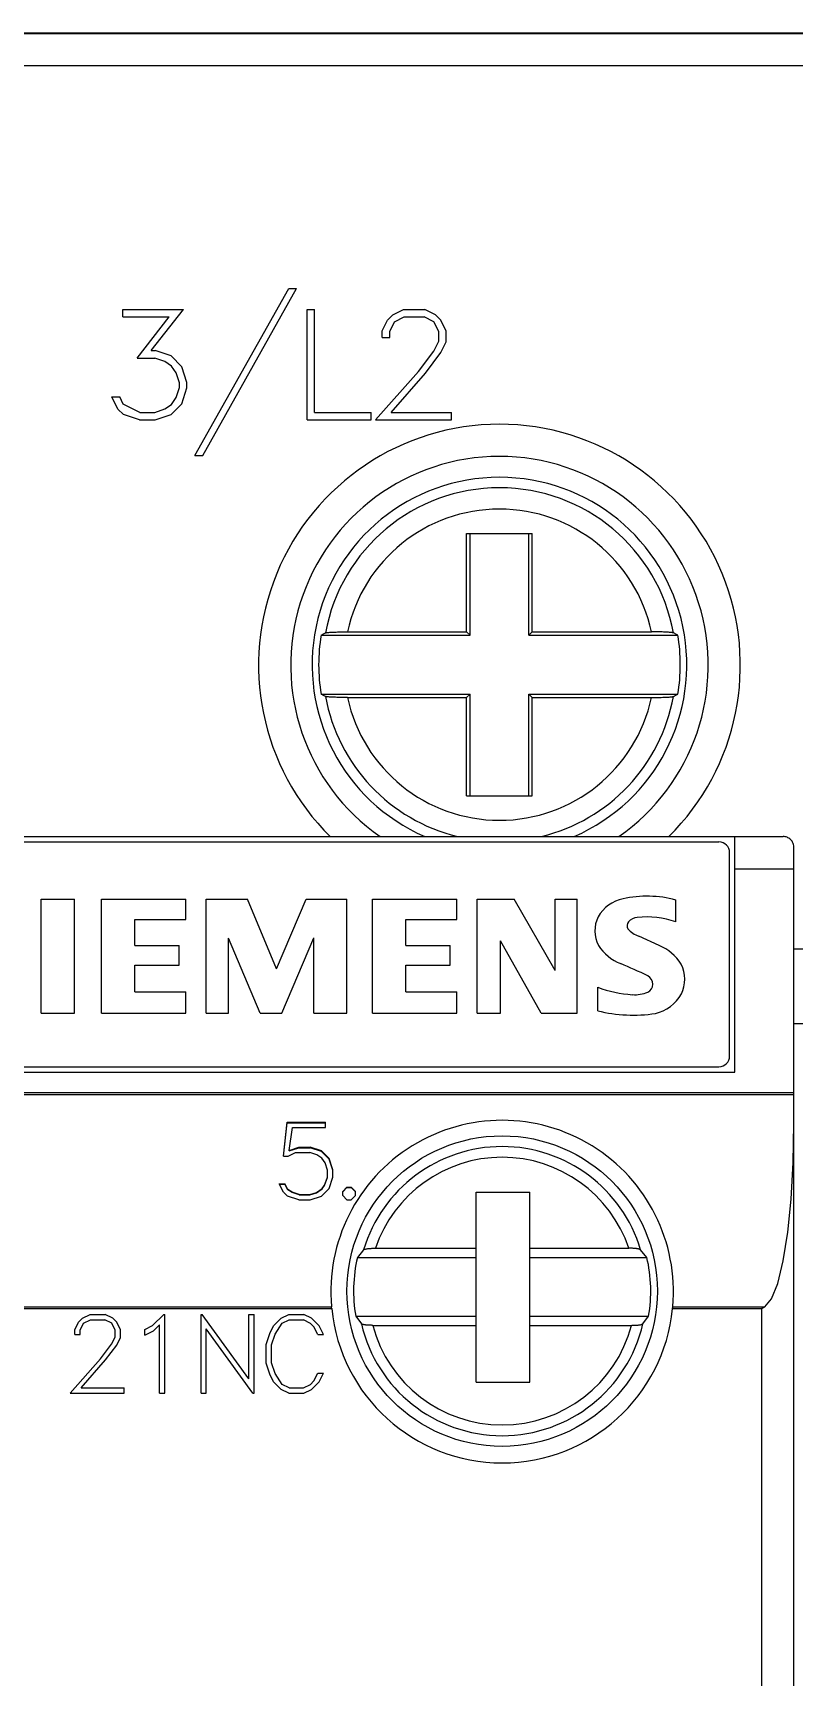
# Model space of a CAD drawing. Header units: millimetres. Extents: x -72 to 2978, y -1067 to 2817.
# Drawn here: x 2075.47 to 2089.7, y 2609.84 to 2640.55 of the extents above; entities that cross this region are included whole.
import ezdxf

# ---------------------------------------------------------------- set-up
doc = ezdxf.new("R2010")
doc.units = ezdxf.units.MM
doc.layers.add('10000_FRONT', color=7, linetype='Continuous')

msp = doc.modelspace()

# ---------------------------------------------------------------- linework, layer by layer
at = {"layer": '10000_FRONT', "color": 7, "linetype": 'Continuous', "lineweight": 25}
for p, q in [((2062.692, 2640.542), (2105.692, 2640.542)), ((2062.702, 2640.552), (2105.682, 2640.552)), ((2062.292, 2639.942), (2106.092, 2639.942)), ((2078.502, 2632.66), (2080.256, 2635.777)), ((2078.651, 2632.66), (2080.403, 2635.777)), ((2080.256, 2635.777), (2080.403, 2635.777)), ((2077.158, 2635.385), (2078.289, 2635.385)), ((2077.158, 2635.247), (2077.158, 2635.385)), ((2077.158, 2635.247), (2078.019, 2635.247)), ((2077.425, 2634.477), (2078.019, 2635.247)), ((2077.686, 2634.618), (2078.289, 2635.385)), ((2080.597, 2635.385), (2080.734, 2635.385)), ((2080.597, 2633.327), (2080.597, 2635.385)), ((2080.734, 2633.464), (2080.734, 2635.385)), ((2082.099, 2635.187), (2082.201, 2635.287)), ((2082.201, 2635.287), (2082.402, 2635.385)), ((2082.232, 2635.156), (2082.413, 2635.247)), ((2082.402, 2635.385), (2082.797, 2635.385)), ((2082.413, 2635.247), (2082.785, 2635.247)), ((2082.967, 2635.156), (2082.785, 2635.247)), ((2082.997, 2635.285), (2082.797, 2635.385)), ((2083.099, 2635.185), (2082.997, 2635.285)), ((2082.001, 2634.986), (2082.099, 2635.187)), ((2082.001, 2634.863), (2082.001, 2634.986)), ((2082.141, 2634.975), (2082.232, 2635.156)), ((2082.141, 2634.863), (2082.141, 2634.975)), ((2083.057, 2634.975), (2082.967, 2635.156)), ((2083.057, 2634.795), (2083.057, 2634.975)), ((2083.198, 2634.984), (2083.099, 2635.185)), ((2083.198, 2634.78), (2083.198, 2634.984)), ((2077.686, 2634.618), (2077.759, 2634.618)), ((2078.056, 2634.519), (2077.759, 2634.618)), ((2082.001, 2634.863), (2082.141, 2634.863)), ((2082.965, 2634.607), (2083.057, 2634.795)), ((2083.099, 2634.583), (2083.198, 2634.78)), ((2077.425, 2634.477), (2077.754, 2634.477)), ((2077.938, 2634.415), (2077.754, 2634.477)), ((2078.066, 2634.33), (2077.938, 2634.415)), ((2078.257, 2634.318), (2078.056, 2634.519)), ((2078.152, 2634.2), (2078.066, 2634.33)), ((2078.354, 2634.022), (2078.257, 2634.318)), ((2082.679, 2634.227), (2082.965, 2634.607)), ((2082.808, 2634.196), (2083.099, 2634.583)), ((2078.215, 2634.016), (2078.152, 2634.2)), ((2078.215, 2633.927), (2078.215, 2634.016)), ((2078.354, 2633.921), (2078.354, 2634.022)), ((2081.878, 2633.327), (2082.679, 2634.227)), ((2082.169, 2633.464), (2082.808, 2634.196)), ((2077.065, 2633.525), (2076.953, 2633.752)), ((2076.953, 2633.752), (2077.098, 2633.752)), ((2077.163, 2633.618), (2077.098, 2633.752)), ((2078.066, 2633.613), (2078.152, 2633.741)), ((2078.152, 2633.741), (2078.215, 2633.927)), ((2078.257, 2633.625), (2078.354, 2633.921)), ((2077.17, 2633.424), (2077.065, 2633.525)), ((2077.474, 2633.464), (2077.163, 2633.618)), ((2077.466, 2633.327), (2077.17, 2633.424)), ((2077.474, 2633.464), (2077.754, 2633.464)), ((2077.754, 2633.464), (2077.938, 2633.528)), ((2077.759, 2633.327), (2078.056, 2633.426)), ((2077.938, 2633.528), (2078.066, 2633.613)), ((2078.056, 2633.426), (2078.257, 2633.625)), ((2080.734, 2633.464), (2081.792, 2633.464)), ((2081.792, 2633.327), (2081.792, 2633.464)), ((2082.169, 2633.464), (2083.293, 2633.464)), ((2083.293, 2633.327), (2083.293, 2633.464)), ((2077.466, 2633.327), (2077.759, 2633.327)), ((2080.597, 2633.327), (2081.792, 2633.327)), ((2081.878, 2633.327), (2083.293, 2633.327)), ((2078.502, 2632.66), (2078.651, 2632.66)), ((2083.579, 2631.202), (2084.805, 2631.202)), ((2083.579, 2629.365), (2083.579, 2631.202)), ((2083.642, 2629.302), (2083.642, 2631.202)), ((2084.742, 2629.302), (2084.742, 2631.202)), ((2084.805, 2629.365), (2084.805, 2631.202)), ((2080.859, 2629.302), (2080.871, 2629.309)), ((2080.859, 2629.302), (2083.642, 2629.302)), ((2080.871, 2629.309), (2080.883, 2629.315)), ((2080.883, 2629.315), (2080.894, 2629.321)), ((2080.894, 2629.321), (2080.906, 2629.328)), ((2080.906, 2629.328), (2080.918, 2629.334)), ((2080.918, 2629.334), (2080.929, 2629.34)), ((2080.929, 2629.34), (2080.941, 2629.346)), ((2080.941, 2629.346), (2080.945, 2629.348)), ((2080.945, 2629.348), (2080.952, 2629.349)), ((2080.952, 2629.349), (2080.962, 2629.351)), ((2080.962, 2629.351), (2080.973, 2629.353)), ((2080.973, 2629.353), (2080.987, 2629.354)), ((2080.987, 2629.354), (2081.003, 2629.355)), ((2081.003, 2629.355), (2081.022, 2629.357)), ((2081.022, 2629.357), (2081.043, 2629.358)), ((2081.043, 2629.358), (2081.064, 2629.359)), ((2081.064, 2629.359), (2081.087, 2629.36)), ((2081.087, 2629.36), (2081.113, 2629.361)), ((2081.113, 2629.361), (2081.14, 2629.362)), ((2081.14, 2629.362), (2081.168, 2629.363)), ((2081.168, 2629.363), (2081.196, 2629.364)), ((2081.196, 2629.364), (2081.225, 2629.364)), ((2081.225, 2629.364), (2081.256, 2629.365)), ((2081.256, 2629.365), (2081.288, 2629.365)), ((2081.288, 2629.365), (2081.32, 2629.365)), ((2081.32, 2629.365), (2081.351, 2629.365)), ((2081.351, 2629.365), (2083.579, 2629.365)), ((2083.642, 2629.302), (2083.579, 2629.365)), ((2084.742, 2629.302), (2084.805, 2629.365)), ((2084.742, 2629.302), (2087.524, 2629.302)), ((2084.805, 2629.365), (2087.032, 2629.365)), ((2087.058, 2629.365), (2087.032, 2629.365)), ((2087.084, 2629.365), (2087.058, 2629.365)), ((2087.11, 2629.365), (2087.084, 2629.365)), ((2087.136, 2629.365), (2087.11, 2629.365)), ((2087.162, 2629.364), (2087.136, 2629.365)), ((2087.186, 2629.364), (2087.162, 2629.364)), ((2087.209, 2629.363), (2087.186, 2629.364)), ((2087.232, 2629.363), (2087.209, 2629.363)), ((2087.255, 2629.362), (2087.232, 2629.363)), ((2087.277, 2629.361), (2087.255, 2629.362)), ((2087.298, 2629.36), (2087.277, 2629.361)), ((2087.318, 2629.359), (2087.298, 2629.36)), ((2087.335, 2629.358), (2087.318, 2629.359)), ((2087.352, 2629.357), (2087.335, 2629.358)), ((2087.369, 2629.356), (2087.352, 2629.357)), ((2087.384, 2629.355), (2087.369, 2629.356)), ((2087.397, 2629.354), (2087.384, 2629.355)), ((2087.408, 2629.353), (2087.397, 2629.354)), ((2087.418, 2629.352), (2087.408, 2629.353)), ((2087.426, 2629.35), (2087.418, 2629.352)), ((2087.434, 2629.349), (2087.426, 2629.35)), ((2087.439, 2629.348), (2087.434, 2629.349)), ((2087.442, 2629.346), (2087.439, 2629.348)), ((2087.454, 2629.34), (2087.442, 2629.346)), ((2087.466, 2629.334), (2087.454, 2629.34)), ((2087.477, 2629.328), (2087.466, 2629.334)), ((2087.489, 2629.321), (2087.477, 2629.328)), ((2087.501, 2629.315), (2087.489, 2629.321)), ((2087.512, 2629.309), (2087.501, 2629.315)), ((2087.524, 2629.302), (2087.512, 2629.309)), ((2080.871, 2628.196), (2080.859, 2628.202)), ((2080.859, 2628.202), (2083.642, 2628.202)), ((2080.883, 2628.19), (2080.871, 2628.196)), ((2080.894, 2628.184), (2080.883, 2628.19)), ((2080.906, 2628.177), (2080.894, 2628.184)), ((2080.918, 2628.171), (2080.906, 2628.177)), ((2080.929, 2628.165), (2080.918, 2628.171)), ((2080.941, 2628.159), (2080.929, 2628.165)), ((2083.579, 2628.14), (2083.642, 2628.202)), ((2083.642, 2626.302), (2083.642, 2628.202)), ((2084.805, 2628.14), (2084.742, 2628.202)), ((2084.742, 2628.202), (2087.524, 2628.202)), ((2084.742, 2626.302), (2084.742, 2628.202)), ((2087.442, 2628.159), (2087.454, 2628.165)), ((2087.454, 2628.165), (2087.466, 2628.171)), ((2087.466, 2628.171), (2087.477, 2628.177)), ((2087.477, 2628.177), (2087.489, 2628.184)), ((2087.489, 2628.184), (2087.501, 2628.19)), ((2087.501, 2628.19), (2087.512, 2628.196)), ((2087.512, 2628.196), (2087.524, 2628.202)), ((2080.944, 2628.157), (2080.941, 2628.159)), ((2080.95, 2628.156), (2080.944, 2628.157)), ((2080.957, 2628.155), (2080.95, 2628.156)), ((2080.965, 2628.153), (2080.957, 2628.155)), ((2080.975, 2628.152), (2080.965, 2628.153)), ((2080.986, 2628.151), (2080.975, 2628.152)), ((2081, 2628.15), (2080.986, 2628.151)), ((2081.015, 2628.148), (2081, 2628.15)), ((2081.031, 2628.147), (2081.015, 2628.148)), ((2081.048, 2628.146), (2081.031, 2628.147)), ((2081.066, 2628.145), (2081.048, 2628.146)), ((2081.085, 2628.145), (2081.066, 2628.145)), ((2081.106, 2628.144), (2081.085, 2628.145)), ((2081.128, 2628.143), (2081.106, 2628.144)), ((2081.151, 2628.142), (2081.128, 2628.143)), ((2081.174, 2628.142), (2081.151, 2628.142)), ((2081.198, 2628.141), (2081.174, 2628.142)), ((2081.222, 2628.141), (2081.198, 2628.141)), ((2081.247, 2628.14), (2081.222, 2628.141)), ((2081.273, 2628.14), (2081.247, 2628.14)), ((2081.3, 2628.14), (2081.273, 2628.14)), ((2081.326, 2628.14), (2081.3, 2628.14)), ((2081.351, 2628.14), (2081.326, 2628.14)), ((2081.351, 2628.14), (2083.579, 2628.14)), ((2083.579, 2626.302), (2083.579, 2628.14)), ((2084.805, 2628.14), (2087.032, 2628.14)), ((2084.805, 2626.302), (2084.805, 2628.14)), ((2087.032, 2628.14), (2087.063, 2628.14)), ((2087.063, 2628.14), (2087.095, 2628.14)), ((2087.095, 2628.14), (2087.127, 2628.14)), ((2087.127, 2628.14), (2087.158, 2628.141)), ((2087.158, 2628.141), (2087.187, 2628.141)), ((2087.187, 2628.141), (2087.215, 2628.142)), ((2087.215, 2628.142), (2087.243, 2628.143)), ((2087.243, 2628.143), (2087.271, 2628.143)), ((2087.271, 2628.143), (2087.296, 2628.144)), ((2087.296, 2628.144), (2087.319, 2628.146)), ((2087.319, 2628.146), (2087.341, 2628.147)), ((2087.341, 2628.147), (2087.361, 2628.148)), ((2087.361, 2628.148), (2087.38, 2628.149)), ((2087.38, 2628.149), (2087.396, 2628.151)), ((2087.396, 2628.151), (2087.41, 2628.152)), ((2087.41, 2628.152), (2087.421, 2628.154)), ((2087.421, 2628.154), (2087.431, 2628.155)), ((2087.431, 2628.155), (2087.438, 2628.157)), ((2087.438, 2628.157), (2087.442, 2628.159)), ((2083.579, 2626.302), (2084.805, 2626.302)), ((2062.692, 2625.542), (2089.492, 2625.542)), ((2073.092, 2625.442), (2088.292, 2625.442)), ((2088.592, 2621.142), (2088.592, 2625.542)), ((2089.51, 2625.542), (2089.492, 2625.542)), ((2089.528, 2625.539), (2089.51, 2625.542)), ((2089.546, 2625.535), (2089.528, 2625.539)), ((2089.564, 2625.529), (2089.546, 2625.535)), ((2089.582, 2625.521), (2089.564, 2625.529)), ((2089.599, 2625.511), (2089.582, 2625.521)), ((2089.615, 2625.5), (2089.599, 2625.511)), ((2089.631, 2625.486), (2089.615, 2625.5)), ((2089.645, 2625.471), (2089.631, 2625.486)), ((2089.658, 2625.454), (2089.645, 2625.471)), ((2089.669, 2625.435), (2089.658, 2625.454)), ((2089.678, 2625.415), (2089.669, 2625.435)), ((2089.685, 2625.392), (2089.678, 2625.415)), ((2088.492, 2621.442), (2088.492, 2625.242)), ((2089.69, 2625.368), (2089.685, 2625.392)), ((2089.692, 2625.342), (2089.69, 2625.368)), ((2089.692, 2570.742), (2089.692, 2625.342)), ((2088.592, 2624.942), (2089.692, 2624.942)), ((2075.632, 2624.372), (2076.254, 2624.372)), ((2075.632, 2622.242), (2075.632, 2624.372)), ((2076.254, 2622.242), (2076.254, 2624.372)), ((2076.756, 2624.372), (2078.33, 2624.372)), ((2076.756, 2622.242), (2076.756, 2624.372)), ((2078.33, 2623.991), (2078.33, 2624.372)), ((2078.712, 2624.372), (2079.482, 2624.372)), ((2078.712, 2622.242), (2078.712, 2624.372)), ((2080.028, 2623.074), (2079.482, 2624.372)), ((2080.028, 2623.074), (2080.579, 2624.372)), ((2080.579, 2624.372), (2081.343, 2624.372)), ((2081.343, 2622.242), (2081.343, 2624.372)), ((2081.82, 2624.372), (2083.394, 2624.372)), ((2081.82, 2622.242), (2081.82, 2624.372)), ((2083.394, 2623.991), (2083.394, 2624.372)), ((2083.776, 2624.372), (2084.467, 2624.372)), ((2083.776, 2622.242), (2083.776, 2624.372)), ((2085.232, 2623.039), (2084.467, 2624.372)), ((2085.232, 2624.372), (2085.643, 2624.372)), ((2085.232, 2623.039), (2085.232, 2624.372)), ((2085.643, 2622.242), (2085.643, 2624.372)), ((2087.486, 2623.948), (2087.486, 2624.357)), ((2077.378, 2623.991), (2078.33, 2623.991)), ((2077.378, 2623.506), (2077.378, 2623.991)), ((2082.442, 2623.991), (2083.394, 2623.991)), ((2082.442, 2623.506), (2082.442, 2623.991)), ((2079.721, 2622.242), (2079.127, 2623.645)), ((2079.127, 2622.242), (2079.127, 2623.645)), ((2080.125, 2622.242), (2080.724, 2623.65)), ((2080.724, 2622.242), (2080.724, 2623.65)), ((2084.973, 2622.242), (2084.209, 2623.593)), ((2084.209, 2622.242), (2084.209, 2623.593)), ((2087.176, 2623.506), (2086.793, 2623.679)), ((2077.378, 2623.506), (2078.209, 2623.506)), ((2078.209, 2623.142), (2078.209, 2623.506)), ((2082.442, 2623.506), (2083.273, 2623.506)), ((2083.273, 2623.142), (2083.273, 2623.506)), ((2089.692, 2623.442), (2090.692, 2623.442)), ((2077.378, 2623.142), (2078.209, 2623.142)), ((2077.378, 2622.641), (2077.378, 2623.142)), ((2082.442, 2623.142), (2083.273, 2623.142)), ((2082.442, 2622.641), (2082.442, 2623.142)), ((2077.378, 2622.641), (2078.33, 2622.641)), ((2078.33, 2622.242), (2078.33, 2622.641)), ((2082.442, 2622.641), (2083.394, 2622.641)), ((2083.394, 2622.242), (2083.394, 2622.641)), ((2086.028, 2622.289), (2086.028, 2622.727)), ((2075.632, 2622.242), (2076.254, 2622.242)), ((2076.756, 2622.242), (2078.33, 2622.242)), ((2078.712, 2622.242), (2079.127, 2622.242)), ((2079.721, 2622.242), (2080.125, 2622.242)), ((2080.724, 2622.242), (2081.343, 2622.242)), ((2081.82, 2622.242), (2083.394, 2622.242)), ((2083.776, 2622.242), (2084.209, 2622.242)), ((2084.973, 2622.242), (2085.643, 2622.242)), ((2089.692, 2622.052), (2090.692, 2622.052)), ((2072.792, 2621.142), (2088.592, 2621.142)), ((2073.092, 2621.242), (2088.292, 2621.242)), ((2061.692, 2620.759), (2089.692, 2620.759)), ((2061.692, 2620.724), (2089.692, 2620.724)), ((2080.155, 2619.573), (2080.227, 2620.206)), ((2080.156, 2619.573), (2080.227, 2620.197)), ((2080.227, 2620.206), (2080.942, 2620.206)), ((2080.227, 2620.197), (2080.227, 2620.206)), ((2080.227, 2620.197), (2080.942, 2620.197)), ((2080.942, 2620.11), (2080.942, 2620.206)), ((2080.26, 2619.678), (2080.323, 2620.11)), ((2080.323, 2620.11), (2080.942, 2620.11)), ((2080.155, 2619.573), (2080.245, 2619.573)), ((2080.245, 2619.573), (2080.382, 2619.641)), ((2080.26, 2619.678), (2080.445, 2619.738)), ((2080.26, 2619.67), (2080.445, 2619.729)), ((2080.26, 2619.67), (2080.26, 2619.678)), ((2080.382, 2619.641), (2080.651, 2619.641)), ((2080.445, 2619.738), (2080.654, 2619.738)), ((2080.445, 2619.729), (2080.445, 2619.738)), ((2080.445, 2619.729), (2080.654, 2619.729)), ((2080.782, 2619.596), (2080.651, 2619.641)), ((2080.866, 2619.669), (2080.654, 2619.738)), ((2080.654, 2619.729), (2080.654, 2619.738)), ((2080.866, 2619.66), (2080.654, 2619.729)), ((2080.874, 2619.536), (2080.782, 2619.596)), ((2081.009, 2619.527), (2080.866, 2619.669)), ((2080.866, 2619.66), (2080.866, 2619.669)), ((2081.009, 2619.519), (2080.866, 2619.66)), ((2080.935, 2619.445), (2080.874, 2619.536)), ((2080.98, 2619.314), (2080.935, 2619.445)), ((2080.98, 2619.182), (2080.98, 2619.314)), ((2081.079, 2619.318), (2081.009, 2619.527)), ((2081.009, 2619.519), (2081.009, 2619.527)), ((2081.079, 2619.31), (2081.009, 2619.519)), ((2081.079, 2619.178), (2081.079, 2619.318)), ((2080.159, 2618.898), (2080.078, 2619.058)), ((2080.078, 2619.058), (2080.182, 2619.058)), ((2080.082, 2619.051), (2080.182, 2619.051)), ((2080.235, 2618.952), (2080.182, 2619.058)), ((2080.182, 2619.051), (2080.182, 2619.058)), ((2080.235, 2618.945), (2080.182, 2619.051)), ((2080.318, 2618.9), (2080.235, 2618.952)), ((2080.235, 2618.945), (2080.235, 2618.952)), ((2080.776, 2618.896), (2080.881, 2618.97)), ((2080.776, 2618.889), (2080.881, 2618.963)), ((2080.866, 2618.828), (2081.009, 2618.969)), ((2080.881, 2618.97), (2080.92, 2619.029)), ((2080.881, 2618.963), (2080.92, 2619.022)), ((2080.881, 2618.963), (2080.881, 2618.97)), ((2080.92, 2619.029), (2080.98, 2619.182)), ((2080.92, 2619.022), (2080.98, 2619.175)), ((2080.92, 2619.022), (2080.92, 2619.029)), ((2080.98, 2619.175), (2080.98, 2619.182)), ((2081.009, 2618.969), (2081.079, 2619.178)), ((2081.265, 2618.915), (2081.343, 2618.993)), ((2081.265, 2618.908), (2081.343, 2618.986)), ((2081.343, 2618.993), (2081.424, 2618.993)), ((2081.343, 2618.986), (2081.343, 2618.993)), ((2081.343, 2618.986), (2081.424, 2618.986)), ((2081.502, 2618.915), (2081.424, 2618.993)), ((2081.424, 2618.986), (2081.424, 2618.993)), ((2081.502, 2618.908), (2081.424, 2618.986)), ((2080.233, 2618.827), (2080.159, 2618.898)), ((2080.445, 2618.758), (2080.233, 2618.827)), ((2080.318, 2618.893), (2080.235, 2618.945)), ((2080.449, 2618.855), (2080.318, 2618.9)), ((2080.318, 2618.893), (2080.318, 2618.9)), ((2080.449, 2618.848), (2080.318, 2618.893)), ((2080.445, 2618.758), (2080.654, 2618.758)), ((2080.449, 2618.855), (2080.651, 2618.855)), ((2080.449, 2618.848), (2080.449, 2618.855)), ((2080.449, 2618.848), (2080.651, 2618.848)), ((2080.651, 2618.855), (2080.776, 2618.896)), ((2080.651, 2618.848), (2080.776, 2618.889)), ((2080.651, 2618.848), (2080.651, 2618.855)), ((2080.654, 2618.758), (2080.866, 2618.828)), ((2080.776, 2618.889), (2080.776, 2618.896)), ((2081.265, 2618.836), (2081.265, 2618.915)), ((2081.343, 2618.758), (2081.265, 2618.836)), ((2081.343, 2618.758), (2081.424, 2618.758)), ((2081.424, 2618.758), (2081.502, 2618.836)), ((2081.502, 2618.836), (2081.502, 2618.915)), ((2083.757, 2618.902), (2084.757, 2618.902)), ((2083.757, 2615.352), (2083.757, 2618.902)), ((2084.757, 2615.352), (2084.757, 2618.902)), ((2081.654, 2617.824), (2081.538, 2617.682)), ((2081.654, 2617.824), (2081.657, 2617.826)), ((2081.657, 2617.826), (2081.661, 2617.829)), ((2081.661, 2617.829), (2081.667, 2617.831)), ((2081.667, 2617.831), (2081.673, 2617.833)), ((2081.673, 2617.833), (2081.68, 2617.836)), ((2081.68, 2617.836), (2081.69, 2617.838)), ((2081.69, 2617.838), (2081.7, 2617.84)), ((2081.7, 2617.84), (2081.711, 2617.842)), ((2081.711, 2617.842), (2081.722, 2617.843)), ((2081.722, 2617.843), (2081.734, 2617.845)), ((2081.734, 2617.845), (2081.748, 2617.847)), ((2081.748, 2617.847), (2081.763, 2617.848)), ((2081.763, 2617.848), (2081.777, 2617.849)), ((2081.777, 2617.849), (2081.792, 2617.85)), ((2081.792, 2617.85), (2081.807, 2617.851)), ((2081.807, 2617.851), (2081.824, 2617.852)), ((2081.824, 2617.852), (2081.84, 2617.852)), ((2081.84, 2617.852), (2081.857, 2617.852)), ((2081.857, 2617.852), (2081.873, 2617.852)), ((2081.873, 2617.852), (2083.757, 2617.852)), ((2084.757, 2617.852), (2086.61, 2617.852)), ((2086.623, 2617.852), (2086.61, 2617.852)), ((2086.637, 2617.852), (2086.623, 2617.852)), ((2086.651, 2617.852), (2086.637, 2617.852)), ((2086.665, 2617.851), (2086.651, 2617.852)), ((2086.678, 2617.851), (2086.665, 2617.851)), ((2086.691, 2617.85), (2086.678, 2617.851)), ((2086.703, 2617.849), (2086.691, 2617.85)), ((2086.715, 2617.848), (2086.703, 2617.849)), ((2086.727, 2617.847), (2086.715, 2617.848)), ((2086.739, 2617.846), (2086.727, 2617.847)), ((2086.75, 2617.845), (2086.739, 2617.846)), ((2086.76, 2617.844), (2086.75, 2617.845)), ((2086.77, 2617.842), (2086.76, 2617.844)), ((2086.779, 2617.841), (2086.77, 2617.842)), ((2086.788, 2617.839), (2086.779, 2617.841)), ((2086.796, 2617.837), (2086.788, 2617.839)), ((2086.803, 2617.835), (2086.796, 2617.837)), ((2086.81, 2617.834), (2086.803, 2617.835)), ((2086.815, 2617.832), (2086.81, 2617.834)), ((2086.82, 2617.83), (2086.815, 2617.832)), ((2086.824, 2617.828), (2086.82, 2617.83)), ((2086.827, 2617.826), (2086.824, 2617.828)), ((2086.829, 2617.824), (2086.827, 2617.826)), ((2086.945, 2617.682), (2086.829, 2617.824)), ((2081.538, 2617.682), (2083.757, 2617.682)), ((2084.757, 2617.682), (2086.945, 2617.682)), ((2070.576, 2616.727), (2081.057, 2616.727)), ((2070.579, 2616.761), (2081.054, 2616.761)), ((2076.327, 2616.474), (2076.399, 2616.546)), ((2076.399, 2616.546), (2076.543, 2616.615)), ((2076.421, 2616.452), (2076.551, 2616.517)), ((2076.543, 2616.615), (2076.825, 2616.615)), ((2076.551, 2616.517), (2076.817, 2616.517)), ((2076.947, 2616.452), (2076.817, 2616.517)), ((2076.968, 2616.545), (2076.825, 2616.615)), ((2077.041, 2616.473), (2076.968, 2616.545)), ((2077.712, 2616.408), (2077.92, 2616.615)), ((2077.92, 2616.615), (2077.941, 2616.615)), ((2077.941, 2615.145), (2077.941, 2616.615)), ((2078.616, 2616.615), (2078.639, 2616.615)), ((2078.616, 2615.145), (2078.616, 2616.615)), ((2079.51, 2615.414), (2078.639, 2616.615)), ((2079.51, 2616.615), (2079.608, 2616.615)), ((2079.51, 2615.414), (2079.51, 2616.615)), ((2079.608, 2615.145), (2079.608, 2616.615)), ((2079.971, 2616.404), (2080.113, 2616.545)), ((2080.113, 2616.545), (2080.256, 2616.615)), ((2080.132, 2616.452), (2080.264, 2616.517)), ((2080.256, 2616.615), (2080.538, 2616.615)), ((2080.264, 2616.517), (2080.53, 2616.517)), ((2080.661, 2616.45), (2080.53, 2616.517)), ((2080.681, 2616.546), (2080.538, 2616.615)), ((2080.822, 2616.405), (2080.681, 2616.546)), ((2081.054, 2616.756), (2081.054, 2616.761)), ((2081.055, 2616.751), (2081.054, 2616.756)), ((2081.055, 2616.746), (2081.055, 2616.751)), ((2081.056, 2616.741), (2081.055, 2616.746)), ((2081.056, 2616.736), (2081.056, 2616.741)), ((2081.057, 2616.731), (2081.056, 2616.736)), ((2081.057, 2616.727), (2081.057, 2616.731)), ((2081.506, 2616.582), (2083.757, 2616.582)), ((2081.506, 2616.582), (2081.612, 2616.441)), ((2084.757, 2616.582), (2086.977, 2616.582)), ((2086.872, 2616.441), (2086.977, 2616.582)), ((2087.426, 2616.731), (2087.427, 2616.736)), ((2087.426, 2616.727), (2087.426, 2616.731)), ((2087.426, 2616.727), (2089.092, 2616.727)), ((2087.427, 2616.741), (2087.428, 2616.746)), ((2087.427, 2616.736), (2087.427, 2616.741)), ((2087.428, 2616.751), (2087.429, 2616.756)), ((2087.428, 2616.746), (2087.428, 2616.751)), ((2087.429, 2616.761), (2089.152, 2616.761)), ((2087.429, 2616.756), (2087.429, 2616.761)), ((2089.092, 2616.727), (2089.1, 2616.731)), ((2089.092, 2579.358), (2089.092, 2616.727)), ((2089.1, 2616.731), (2089.108, 2616.736)), ((2089.108, 2616.736), (2089.117, 2616.741)), ((2089.117, 2616.741), (2089.125, 2616.746)), ((2089.125, 2616.746), (2089.134, 2616.751)), ((2089.134, 2616.751), (2089.143, 2616.756)), ((2089.143, 2616.756), (2089.152, 2616.761)), ((2076.257, 2616.331), (2076.327, 2616.474)), ((2076.257, 2616.243), (2076.257, 2616.331)), ((2076.257, 2616.243), (2076.356, 2616.243)), ((2076.356, 2616.323), (2076.421, 2616.452)), ((2076.356, 2616.243), (2076.356, 2616.323)), ((2076.945, 2616.06), (2077.011, 2616.194)), ((2077.011, 2616.323), (2076.947, 2616.452)), ((2077.011, 2616.194), (2077.011, 2616.323)), ((2077.111, 2616.329), (2077.041, 2616.473)), ((2077.111, 2616.184), (2077.111, 2616.329)), ((2077.568, 2616.335), (2077.712, 2616.408)), ((2077.568, 2616.232), (2077.568, 2616.335)), ((2077.568, 2616.232), (2077.731, 2616.312)), ((2077.731, 2616.312), (2077.843, 2616.425)), ((2077.843, 2615.145), (2077.843, 2616.425)), ((2079.584, 2615.145), (2078.714, 2616.347)), ((2078.714, 2615.145), (2078.714, 2616.347)), ((2079.834, 2616.053), (2079.904, 2616.263)), ((2079.904, 2616.263), (2079.971, 2616.404)), ((2079.932, 2616.05), (2079.999, 2616.25)), ((2079.999, 2616.25), (2080.132, 2616.452)), ((2080.726, 2616.385), (2080.661, 2616.45)), ((2080.799, 2616.243), (2080.726, 2616.385)), ((2080.799, 2616.243), (2080.903, 2616.243)), ((2080.903, 2616.243), (2080.822, 2616.405)), ((2081.614, 2616.439), (2081.612, 2616.441)), ((2081.617, 2616.437), (2081.614, 2616.439)), ((2081.621, 2616.435), (2081.617, 2616.437)), ((2081.625, 2616.433), (2081.621, 2616.435)), ((2081.63, 2616.431), (2081.625, 2616.433)), ((2081.636, 2616.429), (2081.63, 2616.431)), ((2081.643, 2616.428), (2081.636, 2616.429)), ((2081.651, 2616.426), (2081.643, 2616.428)), ((2081.66, 2616.424), (2081.651, 2616.426)), ((2081.668, 2616.423), (2081.66, 2616.424)), ((2081.678, 2616.421), (2081.668, 2616.423)), ((2081.688, 2616.42), (2081.678, 2616.421)), ((2081.698, 2616.419), (2081.688, 2616.42)), ((2081.71, 2616.418), (2081.698, 2616.419)), ((2081.722, 2616.416), (2081.71, 2616.418)), ((2081.734, 2616.416), (2081.722, 2616.416)), ((2081.746, 2616.415), (2081.734, 2616.416)), ((2081.758, 2616.414), (2081.746, 2616.415)), ((2081.771, 2616.413), (2081.758, 2616.414)), ((2081.785, 2616.413), (2081.771, 2616.413)), ((2081.798, 2616.413), (2081.785, 2616.413)), ((2081.812, 2616.412), (2081.798, 2616.413)), ((2081.825, 2616.412), (2081.812, 2616.412)), ((2081.825, 2616.412), (2083.757, 2616.412)), ((2084.757, 2616.412), (2086.658, 2616.412)), ((2086.658, 2616.412), (2086.674, 2616.413)), ((2086.674, 2616.413), (2086.691, 2616.413)), ((2086.691, 2616.413), (2086.707, 2616.413)), ((2086.707, 2616.413), (2086.723, 2616.414)), ((2086.723, 2616.414), (2086.738, 2616.415)), ((2086.738, 2616.415), (2086.753, 2616.416)), ((2086.753, 2616.416), (2086.767, 2616.417)), ((2086.767, 2616.417), (2086.781, 2616.418)), ((2086.781, 2616.418), (2086.795, 2616.42)), ((2086.795, 2616.42), (2086.807, 2616.421)), ((2086.807, 2616.421), (2086.818, 2616.423)), ((2086.818, 2616.423), (2086.828, 2616.425)), ((2086.828, 2616.425), (2086.838, 2616.427)), ((2086.838, 2616.427), (2086.847, 2616.429)), ((2086.847, 2616.429), (2086.854, 2616.432)), ((2086.854, 2616.432), (2086.86, 2616.434)), ((2086.86, 2616.434), (2086.865, 2616.436)), ((2086.865, 2616.436), (2086.869, 2616.439)), ((2086.869, 2616.439), (2086.871, 2616.441)), ((2076.741, 2615.788), (2076.945, 2616.06)), ((2076.833, 2615.767), (2077.041, 2616.043)), ((2077.041, 2616.043), (2077.111, 2616.184)), ((2079.834, 2615.707), (2079.834, 2616.053)), ((2079.932, 2615.711), (2079.932, 2616.05)), ((2076.169, 2615.145), (2076.741, 2615.788)), ((2076.376, 2615.243), (2076.833, 2615.767)), ((2079.904, 2615.498), (2079.834, 2615.707)), ((2079.999, 2615.511), (2079.932, 2615.711)), ((2079.971, 2615.357), (2079.904, 2615.498)), ((2080.113, 2615.216), (2079.971, 2615.357)), ((2080.132, 2615.309), (2079.999, 2615.511)), ((2080.264, 2615.243), (2080.132, 2615.309)), ((2080.53, 2615.243), (2080.661, 2615.31)), ((2080.661, 2615.31), (2080.726, 2615.376)), ((2080.681, 2615.215), (2080.822, 2615.355)), ((2080.726, 2615.376), (2080.799, 2615.518)), ((2080.799, 2615.518), (2080.903, 2615.518)), ((2080.822, 2615.355), (2080.903, 2615.518)), ((2083.757, 2615.352), (2084.757, 2615.352)), ((2076.169, 2615.145), (2077.179, 2615.145)), ((2076.376, 2615.243), (2077.179, 2615.243)), ((2077.179, 2615.145), (2077.179, 2615.243)), ((2077.843, 2615.145), (2077.941, 2615.145)), ((2078.616, 2615.145), (2078.714, 2615.145)), ((2079.584, 2615.145), (2079.608, 2615.145)), ((2080.256, 2615.145), (2080.113, 2615.216)), ((2080.256, 2615.145), (2080.538, 2615.145)), ((2080.264, 2615.243), (2080.53, 2615.243)), ((2080.538, 2615.145), (2080.681, 2615.215))]:
    msp.add_line(p, q, dxfattribs=at)
msp.add_lwpolyline([(2089.152, 2616.761), (2089.275, 2616.907), (2089.39, 2617.197), (2089.492, 2617.618), (2089.576, 2618.151), (2089.639, 2618.772), (2089.678, 2619.456), (2089.692, 2620.17)], dxfattribs=at)
msp.add_circle((2084.242, 2617.052), 2.9, dxfattribs=at)
for centre, radius, start, end in [((2084.192, 2628.742), 4.5, 314.6749, 225.3251), ((2084.192, 2628.742), 3.9, 304.8642, 235.1358), ((2084.192, 2628.752), 3.5, 293.489, 246.511), ((2084.192, 2628.752), 3.304, 10.3512, 169.6488), ((2084.192, 2628.752), 2.906, 12.1754, 167.8246), ((2084.192, 2628.752), 3.378, 170.6281, 189.3718), ((2084.192, 2628.752), 3.378, 350.6282, 9.3719), ((2084.192, 2628.752), 3.304, 190.3512, 256.2648), ((2084.192, 2628.752), 2.906, 192.1754, 347.8246), ((2084.192, 2628.752), 3.304, 283.7352, 349.6488), ((2088.292, 2625.242), 0.2, 0.0002, 90), ((2086.646, 2623.689), 0.706, 101.937, 149.891), ((2086.946, 2622.356), 2.072, 74.8869, 102.4236), ((2086.557, 2623.782), 0.583, 153.4065, 207.9182), ((2086.703, 2623.875), 0.126, 144.8612, 206.9671), ((2086.789, 2623.783), 0.251, 95.0873, 138.8885), ((2086.936, 2622.378), 1.663, 70.6948, 95.8427), ((2087.006, 2624.205), 0.567, 223.0236, 247.9965), ((2086.771, 2623.973), 0.864, 212.4234, 248.5568), ((2086.826, 2622.679), 0.898, 32.199, 67.0969), ((2082.673, 2614.083), 9.841, 64.1587, 67.4003), ((2087.033, 2622.875), 0.621, 333.8974, 27.0574), ((2086.804, 2624.793), 2.208, 249.4056, 266.6659), ((2086.719, 2623.216), 0.628, 266.0665, 292.8581), ((2086.877, 2622.78), 0.181, 0.7318, 61.8542), ((2086.901, 2622.782), 0.157, 293.1044, 0.0796), ((2086.928, 2622.98), 0.763, 283.3853, 330.2963), ((2086.692, 2624.923), 2.717, 255.8458, 278.7406), ((2088.292, 2621.442), 0.2, 270, 359.9998), ((2084.242, 2617.042), 3.2, 354.9559, 185.0441), ((2084.242, 2617.052), 2.7, 90, 163.4023), ((2084.242, 2617.052), 2.7, 16.5977, 90), ((2084.242, 2617.052), 2.5, 18.6629, 161.3371), ((2084.242, 2617.052), 2.776, 166.8814, 189.7486), ((2084.242, 2617.052), 2.776, 350.2514, 13.1186), ((2084.242, 2617.042), 3.2, 185.6645, 354.3355), ((2084.242, 2617.052), 2.7, 193.0846, 346.9154), ((2084.242, 2617.052), 2.5, 194.8328, 345.1672)]:
    msp.add_arc(centre, radius, start, end, dxfattribs=at)

doc.saveas('drawing.dxf')
